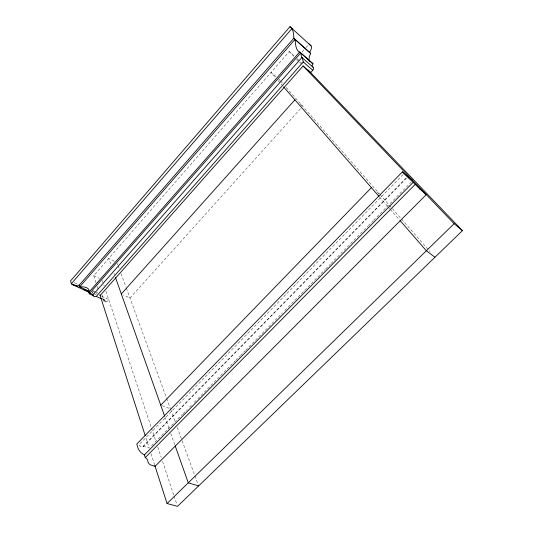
<?xml version="1.0" encoding="UTF-8"?>
<svg xmlns="http://www.w3.org/2000/svg" width="533" height="533" viewBox="0 0 533 533"><rect width="100%" height="100%" fill="white"/><g stroke="black" fill="none" stroke-linecap="round" stroke-linejoin="round"><path stroke-width="0.4" stroke-dasharray="2.67 2" d="M96.02 282.783L93.728 275.668L289.232 51.528L294.216 55.885M302.091 51.934L305.322 48.25M305.862 47.637L308.014 45.185M101.816 294.969A8.461 4.364 -64.3 0 1 102.749 298.733L103.215 300.159A2.418 1.259 -64.2 0 1 105.101 300.765A2.445 1.279 -64.1 0 0 107.02 301.378L108.692 299.499L101.55 296.201M300.472 108.719L129.972 298.06L123.483 294.982M403.081 174.538L138.926 444.755A3.011 1.552 46.1 0 0 141.558 447.034A3.011 1.552 46.1 0 0 143.204 446.141L407.785 176.336M142.991 446.814L406.839 177.829M151.559 445.721L154.477 442.756M155.063 442.163L182.526 414.281M183.112 413.688L187.203 409.531M189.541 407.159L191.88 404.787M194.219 402.415L197.137 399.45M197.723 398.857L229.863 366.224M230.449 365.631L235.12 360.888M235.706 360.295L239.797 356.137M240.383 355.544L245.053 350.801M245.64 350.208L277.78 317.575M278.366 316.982L282.457 312.831M284.789 310.459L287.713 307.494M288.3 306.901L325.11 269.525M325.696 268.932L330.373 264.181M330.953 263.588L367.77 226.212M368.356 225.619L373.027 220.875M373.613 220.282L411.01 182.313M143.204 446.141L149.22 448.093L145.669 437.06M162.225 405.713L169.681 408.505M102.922 299.766L105.101 300.765M103.549 300.925L105.694 301.905M92.296 292.684L94.521 293.71M101.57 298.273L104.521 299.626M102.722 299.399L107.02 301.378M74.28 282.677L78.011 284.402M92.515 291.351L95.474 292.724M93.302 290.798L95.56 291.844M96.313 292.197L97.819 292.897M93.728 275.668L99.305 278.339M114.269 261.257L108.732 258.465L111.237 265.527M377.171 192.206L379.103 193.719M300.299 104.275L302.697 106.247M276.054 76.612L271.004 72.421L275.381 77.445M297.267 58.643L303.61 65.253M289.232 51.528L293.83 56.325M296.441 59.056L300.719 63.527M278.579 78.704L280.225 80.583M280.771 81.209L282.417 83.088M286.254 87.465L379.529 193.979M380.076 194.605L430.024 251.636M278.066 80.523L281.944 84.98M379.549 197.03L387.711 206.404M388.064 206.804L389.703 208.689M390.249 209.316L399.683 220.149M117.32 263.422L117.893 264.994M118.166 265.727L119.319 268.899M121.031 273.582L126.041 287.287M126.321 288.053L166.436 397.865M166.669 398.497L170.427 408.784M170.66 409.424L175.264 422.029M177.216 427.379L181.813 439.958M182.099 440.738L198.609 485.936M113.929 273.123L114.475 274.668M164.91 416.926L169.088 428.705M170.753 433.402L174.924 445.175M102.343 280.431L104.195 285.988M105.9 291.111L151.232 427.366M151.499 428.159L155.962 441.584M157.801 447.114L161.219 457.381M162.532 461.331L173.831 495.29M174.098 496.083L176.989 504.771M97.173 286.368L98.159 289.426M151.006 453.643L154.583 464.749M92.396 291.651L92.822 293.023M96.953 293.403A5.743 2.932 -63.8 0 1 94.654 294.629"/><path stroke-width="0.8" d="M89.311 292.41L71.982 284.369L71.335 283.716L70.549 280.951L289.992 26.65C293.69 29.242 293.576 34.199 293.83 38.223L79.197 285.188L79.69 286.867C83.075 286.421 90.71 287.3 88.824 292.331L89.264 293.756C93.402 292.064 92.129 298.147 96.28 296.441L101.29 298.746M291.931 28.555L71.335 283.716L74.334 285.095M88.824 292.331L299.693 51.914L313.024 63.853A2.772 1.546 -50.1 0 0 312.485 66.838M92.755 295.095L301.978 57.431L302.298 57.571L303.264 61.955L96.28 296.441M100.124 295.542L303.09 66.005L310.686 72.621L312.771 70.283A2.792 1.559 -50.3 0 0 312.898 67.051L301.651 57.297L300.692 52.934L299.186 51.987C295.329 49.409 295.688 43.553 295.009 39.402L293.83 38.223L310.732 53.493A9.767 5.39 -49.8 0 0 309.546 61.275M121.317 293.956L294.896 99.844M160.739 405.153L371.388 187.663M412.769 180.534L402.455 171.839L136.768 444.056L138.134 448.48A7.415 3.838 46.4 0 0 144.41 454.902L145.256 457.6A3.091 1.619 46.9 0 1 147.834 461.198A3.111 1.619 47.1 0 0 148.067 462.238L148.74 463.364A3.111 1.619 47.1 0 0 150.792 464.996L155.083 466.315L426.267 194.632L420.171 189.295M144.41 454.902L413.208 182.293A8.521 0.46 43.3 0 1 405.686 175.217L402.455 171.839M145.256 457.6L415.194 184.371L419.824 188.949M167.056 503.518L454.109 223.707L462.451 230.636L177.509 506.35L167.056 503.518L154.837 465.542M79.197 285.188L75.753 285.402L72.435 284.642M198.609 485.936L188.276 482.831L175.204 445.954M93.668 295.782L89.264 293.756L300.692 52.934L313.024 63.853M89.331 291.318L79.69 286.867L295.009 39.402L310.732 53.493M75.826 285.788L78.071 286.821M84.061 289.579L88.545 291.644M434.941 257.252L426.353 250.763L400.096 220.622M303.264 61.955L312.771 70.283M289.992 26.65L311.079 45.898A6.603 3.584 -50.2 0 1 309.533 52.294M309.093 43.959L311.079 45.898M419.744 188.875L420.277 189.395M308.214 70.05L462.451 230.636M303.017 65.925L454.109 223.707M413.208 182.293L415.194 184.371M283.589 86.866L379.003 196.404M115.408 277.293L164.637 416.153M99.838 294.656L145.163 435.481M312.898 67.051A2.772 1.546 -50.1 0 1 312.671 66.971M312.005 62.821A9.767 5.39 -49.8 0 1 311.232 62.647"/></g></svg>
